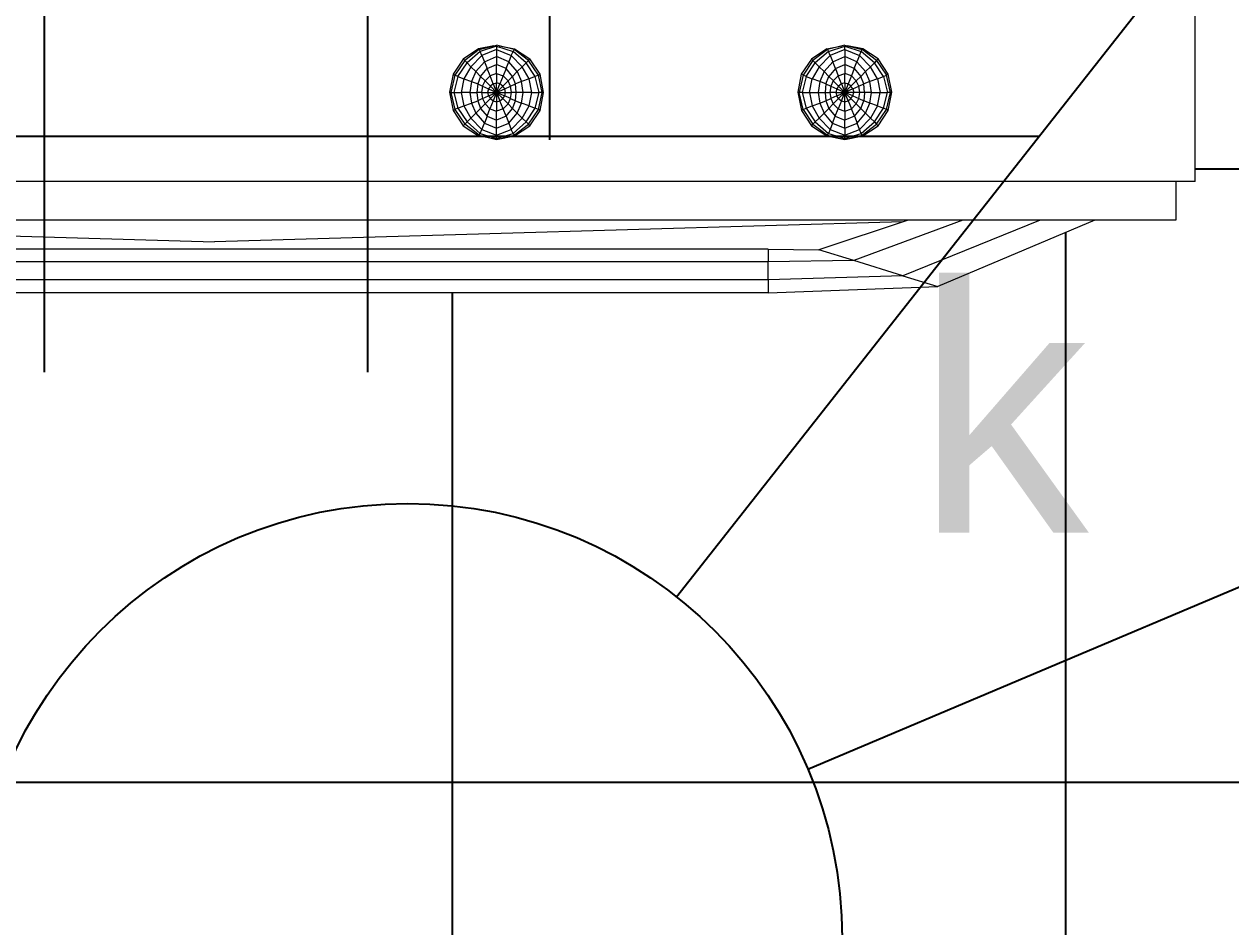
# Model space of a CAD drawing. Header units: metres. Extents: x -182 to 99, y 70 to 117.
# Drawn here: x -4.8726 to -4.4041, y 92.5746 to 92.925 of the extents above; entities that cross this region are included whole.
import ezdxf

# ---------------------------------------------------------------- set-up
doc = ezdxf.new("R2010")
doc.units = ezdxf.units.M
doc.header["$LTSCALE"] = 0.01
doc.layers.add('A-EQPM', color=6, linetype='Continuous', lineweight=9)
doc.layers.add('G-IMPT', color=1, linetype='Continuous', lineweight=9)
for name, color, linetype in [('FIAÇÃO', 10, 'Continuous'), ('Força', 7, 'Continuous'), ('Iluminação', 7, 'Continuous')]:
    doc.layers.add(name, color=color, linetype=linetype)
doc.styles.add('Arial', font='arial.ttf', dxfattribs={"height": 0.29506})
doc.styles.add('Arial_2', font='arial.ttf', dxfattribs={"height": 0.258177})
doc.dimstyles.new('Diagonal', dxfattribs={"dimscale": 0.3048, "dimtxt": 0.258177, "dimasz": 1.025262, "dimexe": 0.984252, "dimexo": 0.615157, "dimgap": 0.04101, "dimtad": 1, "dimrnd": 0.01, "dimzin": 0, "dimdsep": 46, "dimtxsty": 'Arial_2', "dimblk1": 'OBLIQUE', "dimblk2": 'OBLIQUE', "dimsah": 1, "dimcen": 0.09, "dimse1": 1, "dimse2": 1, "dimazin": 0, "dimtfac": 1, "dimtix": 1, "dimtmove": 0, "dimatfit": 3, "dimfxl": 1, "dimtvp": 1, "dimtfill": 1, "dimtolj": 1, "dimtzin": 0, "dimarcsym": 2})
pattern_1 = [(0, (-90.43142, 1e-14), (0, 0.238125), []), (90, (-90.43142, 1e-14), (-0.238125, 0), [])]

# ---------------------------------------------------------------- blocks, each defined once
blk = doc.blocks.new('Range14 - 11ZRNG14_dwg-397001-Nivel 4')
at = {"layer": 'G-IMPT'}
for p, q in [((0.64639, 0.762), (0.57714, 0.762)), ((0.64639, 0.762), (0.64639, 0)), ((0.64639, 0.75444), (0.66132, 0.75444)), ((0.66132, 0.75444), (0.66132, 0.00762)), ((0.66132, 0.723), (0.68711, 0.662)), ((0.66132, 0.70176), (0.68293, 0.64849)), ((0.66132, 0.6717), (0.67702, 0.62938)), ((0.68293, 0.64849), (0.68711, 0.662)), ((0.68952, 0.59616), (0.68711, 0.662)), ((0.66132, 0.65047), (0.67285, 0.61585)), ((0.66199, 0.64847), (0.66983, 0.38115)), ((0.68293, 0.64849), (0.67702, 0.62938)), ((0.68293, 0.64849), (0.68458, 0.59616)), ((0.60475, 0.64279), (0.59881, 0.63883)), ((0.59939, 0.63828), (0.60509, 0.64215)), ((0.61173, 0.64419), (0.60475, 0.64279)), ((0.60475, 0.64279), (0.60509, 0.64215)), ((0.61176, 0.64368), (0.60509, 0.64215)), ((0.60558, 0.64096), (0.60509, 0.64215)), ((0.60558, 0.64096), (0.61176, 0.64249)), ((0.61874, 0.64279), (0.61173, 0.64419)), ((0.61173, 0.64419), (0.61176, 0.64368)), ((0.61844, 0.64215), (0.61176, 0.64368)), ((0.61176, 0.64368), (0.61176, 0.64249)), ((0.61795, 0.64096), (0.61176, 0.64249)), ((0.61176, 0.63968), (0.61176, 0.64249)), ((0.61844, 0.64215), (0.61795, 0.64096)), ((0.61874, 0.64279), (0.61844, 0.64215)), ((0.62411, 0.63828), (0.61844, 0.64215)), ((0.62469, 0.63886), (0.61874, 0.64279)), ((0.59881, 0.63883), (0.59485, 0.63292)), ((0.59939, 0.63828), (0.59515, 0.6327)), ((0.60027, 0.6374), (0.59585, 0.63231)), ((0.59881, 0.63883), (0.59939, 0.63828)), ((0.59939, 0.63828), (0.60027, 0.6374)), ((0.60558, 0.64096), (0.60027, 0.6374)), ((0.60027, 0.6374), (0.6018, 0.6359)), ((0.60646, 0.63859), (0.6018, 0.6359)), ((0.60646, 0.63859), (0.60558, 0.64096)), ((0.60646, 0.63859), (0.61176, 0.63968)), ((0.60646, 0.63859), (0.60753, 0.63566)), ((0.61704, 0.63859), (0.61176, 0.63968)), ((0.61176, 0.63624), (0.61176, 0.63968)), ((0.61704, 0.63859), (0.616, 0.63563)), ((0.61704, 0.63859), (0.61795, 0.64096)), ((0.61704, 0.63859), (0.62173, 0.6359)), ((0.62326, 0.6374), (0.61795, 0.64096)), ((0.62326, 0.6374), (0.62173, 0.6359)), ((0.62326, 0.6374), (0.62411, 0.63828)), ((0.62767, 0.63231), (0.62326, 0.6374)), ((0.62411, 0.63828), (0.62469, 0.63886)), ((0.62835, 0.6327), (0.62411, 0.63828)), ((0.62865, 0.63292), (0.62469, 0.63886)), ((0.59342, 0.62594), (0.59515, 0.6327)), ((0.59485, 0.63292), (0.59367, 0.62695)), ((0.59485, 0.63292), (0.59515, 0.6327)), ((0.59585, 0.63231), (0.59515, 0.6327)), ((0.59741, 0.63158), (0.6018, 0.6359)), ((0.60372, 0.63395), (0.59985, 0.63063)), ((0.60372, 0.63395), (0.6018, 0.6359)), ((0.60753, 0.63566), (0.60372, 0.63395)), ((0.60372, 0.63395), (0.60555, 0.63216)), ((0.6085, 0.63325), (0.60555, 0.63216)), ((0.61176, 0.63624), (0.60753, 0.63566)), ((0.60753, 0.63566), (0.6085, 0.63325)), ((0.61176, 0.63356), (0.6085, 0.63325)), ((0.60942, 0.63139), (0.6085, 0.63325)), ((0.616, 0.63563), (0.61176, 0.63624)), ((0.61176, 0.63624), (0.61176, 0.63356)), ((0.61176, 0.63356), (0.61503, 0.63325)), ((0.61176, 0.63356), (0.61176, 0.63173)), ((0.61411, 0.63139), (0.61503, 0.63325)), ((0.616, 0.63563), (0.61503, 0.63325)), ((0.61798, 0.63216), (0.61503, 0.63325)), ((0.61981, 0.63395), (0.616, 0.63563)), ((0.61798, 0.63216), (0.61981, 0.63395)), ((0.61981, 0.63395), (0.62173, 0.6359)), ((0.62371, 0.63066), (0.61981, 0.63395)), ((0.62615, 0.63161), (0.62173, 0.6359)), ((0.62835, 0.6327), (0.62767, 0.63231)), ((0.62865, 0.63292), (0.62835, 0.6327)), ((0.63011, 0.62594), (0.62835, 0.6327)), ((0.63005, 0.62594), (0.62835, 0.6327)), ((0.63005, 0.62594), (0.62865, 0.63292)), ((0.59381, 0.62594), (0.59585, 0.63231)), ((0.59518, 0.62594), (0.59741, 0.63158)), ((0.59741, 0.63158), (0.59585, 0.63231)), ((0.59741, 0.63158), (0.59985, 0.63063)), ((0.59985, 0.63063), (0.5978, 0.62591)), ((0.60256, 0.62959), (0.59985, 0.63063)), ((0.60256, 0.62959), (0.601, 0.62594)), ((0.60256, 0.62959), (0.60555, 0.63216)), ((0.60256, 0.62959), (0.60539, 0.62847)), ((0.60539, 0.62847), (0.60448, 0.62594)), ((0.60728, 0.63039), (0.60539, 0.62847)), ((0.60539, 0.62847), (0.60847, 0.62725)), ((0.60721, 0.63047), (0.60555, 0.63216)), ((0.60942, 0.63139), (0.60728, 0.63039)), ((0.60728, 0.63039), (0.60936, 0.62831)), ((0.60936, 0.62831), (0.60847, 0.62725)), ((0.61045, 0.62908), (0.60936, 0.62831)), ((0.60936, 0.62831), (0.61176, 0.62594)), ((0.61176, 0.63173), (0.60942, 0.63139)), ((0.61045, 0.62908), (0.60942, 0.63139)), ((0.61045, 0.62908), (0.61176, 0.62938)), ((0.61045, 0.62908), (0.61176, 0.62594)), ((0.61411, 0.63139), (0.61176, 0.63173)), ((0.61176, 0.63173), (0.61176, 0.62938)), ((0.61307, 0.62908), (0.61176, 0.62938)), ((0.61176, 0.62938), (0.61176, 0.62594)), ((0.61307, 0.62908), (0.61176, 0.62594)), ((0.61417, 0.62831), (0.61176, 0.62594)), ((0.61307, 0.62908), (0.61411, 0.63139)), ((0.61417, 0.62831), (0.61307, 0.62908)), ((0.61624, 0.63039), (0.61411, 0.63139)), ((0.61624, 0.63039), (0.61417, 0.62831)), ((0.61506, 0.62725), (0.61417, 0.62831)), ((0.61506, 0.62725), (0.61816, 0.6285)), ((0.61798, 0.63216), (0.61624, 0.63039)), ((0.61624, 0.63039), (0.61816, 0.6285)), ((0.621, 0.62963), (0.61798, 0.63216)), ((0.621, 0.62963), (0.61816, 0.6285)), ((0.61905, 0.62594), (0.61816, 0.6285)), ((0.621, 0.62963), (0.62371, 0.63066)), ((0.621, 0.62963), (0.62252, 0.62594)), ((0.62615, 0.63161), (0.62371, 0.63066)), ((0.62572, 0.62591), (0.62371, 0.63066)), ((0.62767, 0.63231), (0.62615, 0.63161)), ((0.62835, 0.62594), (0.62615, 0.63161)), ((0.62972, 0.62594), (0.62767, 0.63231)), ((0.67702, 0.62938), (0.67285, 0.61585)), ((0.67702, 0.62938), (0.6776, 0.59616)), ((0.59342, 0.62594), (0.59515, 0.61914)), ((0.59342, 0.62594), (0.59381, 0.62594)), ((0.59485, 0.61893), (0.59368, 0.62492)), ((0.59518, 0.62594), (0.59381, 0.62594)), ((0.59585, 0.61954), (0.59381, 0.62594)), ((0.59518, 0.62594), (0.59741, 0.62027)), ((0.59518, 0.62594), (0.5978, 0.62591)), ((0.5978, 0.62591), (0.601, 0.62594)), ((0.59985, 0.62121), (0.5978, 0.62591)), ((0.60256, 0.62225), (0.601, 0.62594)), ((0.601, 0.62594), (0.60448, 0.62594)), ((0.60256, 0.62225), (0.60539, 0.62338)), ((0.60811, 0.62594), (0.60448, 0.62594)), ((0.60539, 0.62338), (0.60448, 0.62594)), ((0.60847, 0.6246), (0.60539, 0.62338)), ((0.60539, 0.62338), (0.60728, 0.62146)), ((0.60936, 0.62353), (0.60728, 0.62146)), ((0.60811, 0.62594), (0.60847, 0.62725)), ((0.60811, 0.62594), (0.60847, 0.6246)), ((0.60811, 0.62594), (0.61176, 0.62594)), ((0.60847, 0.62725), (0.61176, 0.62594)), ((0.60847, 0.6246), (0.61176, 0.62594)), ((0.60847, 0.6246), (0.60936, 0.62353)), ((0.60936, 0.62353), (0.61176, 0.62594)), ((0.60936, 0.62353), (0.61045, 0.62277)), ((0.61045, 0.62277), (0.61176, 0.62594)), ((0.61506, 0.62725), (0.61176, 0.62594)), ((0.61176, 0.62246), (0.61176, 0.62594)), ((0.61417, 0.62353), (0.61176, 0.62594)), ((0.61307, 0.62277), (0.61176, 0.62594)), ((0.61506, 0.6246), (0.61176, 0.62594)), ((0.61542, 0.62594), (0.61176, 0.62594)), ((0.61417, 0.62353), (0.61307, 0.62277)), ((0.61417, 0.62353), (0.61506, 0.6246)), ((0.61417, 0.62353), (0.61624, 0.62146)), ((0.61542, 0.62594), (0.61506, 0.62725)), ((0.61506, 0.6246), (0.61542, 0.62594)), ((0.61506, 0.6246), (0.61816, 0.62335)), ((0.61905, 0.62594), (0.61542, 0.62594)), ((0.61624, 0.62146), (0.61816, 0.62335)), ((0.61816, 0.62335), (0.61905, 0.62594)), ((0.621, 0.62222), (0.61816, 0.62335)), ((0.61905, 0.62594), (0.62252, 0.62594)), ((0.621, 0.62222), (0.62252, 0.62594)), ((0.62572, 0.62591), (0.62252, 0.62594)), ((0.62371, 0.62118), (0.62572, 0.62591)), ((0.62572, 0.62591), (0.62835, 0.62594)), ((0.62615, 0.62024), (0.62835, 0.62594)), ((0.62767, 0.61954), (0.62972, 0.62594)), ((0.62972, 0.62594), (0.62835, 0.62594)), ((0.62838, 0.61917), (0.63011, 0.62594)), ((0.62838, 0.61917), (0.63005, 0.62594)), ((0.62865, 0.61896), (0.63005, 0.62594)), ((0.62972, 0.62594), (0.63011, 0.62594)), ((0.63011, 0.62594), (0.63005, 0.62594)), ((0.59515, 0.61914), (0.59485, 0.61893)), ((0.59485, 0.61893), (0.59884, 0.61298)), ((0.59515, 0.61914), (0.59585, 0.61954)), ((0.59515, 0.61914), (0.59942, 0.61356)), ((0.59741, 0.62027), (0.59585, 0.61954)), ((0.59585, 0.61954), (0.60027, 0.61445)), ((0.59741, 0.62027), (0.59985, 0.62121)), ((0.59741, 0.62027), (0.6018, 0.61594)), ((0.60256, 0.62225), (0.59985, 0.62121)), ((0.60372, 0.61789), (0.59985, 0.62121)), ((0.60256, 0.62225), (0.60555, 0.61969)), ((0.60372, 0.61789), (0.60555, 0.61969)), ((0.60721, 0.62138), (0.60555, 0.61969)), ((0.6085, 0.61859), (0.60555, 0.61969)), ((0.60728, 0.62146), (0.60942, 0.62045)), ((0.6085, 0.61859), (0.60753, 0.61618)), ((0.6085, 0.61859), (0.60942, 0.62045)), ((0.6085, 0.61859), (0.61176, 0.61829)), ((0.60942, 0.62045), (0.61045, 0.62277)), ((0.60942, 0.62045), (0.61176, 0.62012)), ((0.61045, 0.62277), (0.61176, 0.62246)), ((0.61176, 0.62246), (0.61307, 0.62277)), ((0.61176, 0.62246), (0.61176, 0.62012)), ((0.61176, 0.62012), (0.61411, 0.62045)), ((0.61176, 0.61829), (0.61176, 0.62012)), ((0.61176, 0.61829), (0.61503, 0.61859)), ((0.61307, 0.62277), (0.61411, 0.62045)), ((0.61411, 0.62045), (0.61624, 0.62146)), ((0.61503, 0.61859), (0.61411, 0.62045)), ((0.61503, 0.61859), (0.61798, 0.61969)), ((0.616, 0.61621), (0.61503, 0.61859)), ((0.61798, 0.61969), (0.61624, 0.62146)), ((0.61798, 0.61969), (0.621, 0.62222)), ((0.61981, 0.61789), (0.61798, 0.61969)), ((0.62371, 0.62118), (0.61981, 0.61789)), ((0.62371, 0.62118), (0.621, 0.62222)), ((0.62173, 0.61594), (0.62615, 0.62024)), ((0.62326, 0.61445), (0.62767, 0.61954)), ((0.62371, 0.62118), (0.62615, 0.62024)), ((0.62414, 0.61356), (0.62838, 0.61917)), ((0.62472, 0.61301), (0.62865, 0.61896)), ((0.62615, 0.62024), (0.62767, 0.61954)), ((0.62838, 0.61917), (0.62767, 0.61954)), ((0.62838, 0.61917), (0.62865, 0.61896)), ((0.59942, 0.61356), (0.60027, 0.61445)), ((0.60027, 0.61445), (0.6018, 0.61594)), ((0.60558, 0.61088), (0.60027, 0.61445)), ((0.60372, 0.61789), (0.6018, 0.61594)), ((0.6018, 0.61594), (0.60646, 0.61326)), ((0.60372, 0.61789), (0.60753, 0.61618)), ((0.60753, 0.61618), (0.60646, 0.61326)), ((0.60753, 0.61618), (0.61176, 0.6156)), ((0.61176, 0.6156), (0.61176, 0.61829)), ((0.61176, 0.6156), (0.616, 0.61621)), ((0.61176, 0.61216), (0.61176, 0.6156)), ((0.616, 0.61621), (0.61981, 0.61789)), ((0.61704, 0.61326), (0.616, 0.61621)), ((0.61704, 0.61326), (0.62173, 0.61594)), ((0.61795, 0.61088), (0.62326, 0.61445)), ((0.62173, 0.61594), (0.61981, 0.61789)), ((0.62173, 0.61594), (0.62326, 0.61445)), ((0.62414, 0.61356), (0.62326, 0.61445)), ((0.67269, 0.59616), (0.67285, 0.61585)), ((0.59942, 0.61356), (0.59884, 0.61298)), ((0.59884, 0.61298), (0.60475, 0.60902)), ((0.59942, 0.61356), (0.60509, 0.60969)), ((0.60509, 0.60969), (0.60475, 0.60902)), ((0.60558, 0.61088), (0.60509, 0.60969)), ((0.60509, 0.60969), (0.61176, 0.60817)), ((0.60558, 0.61088), (0.60646, 0.61326)), ((0.60558, 0.61088), (0.61176, 0.60936)), ((0.61176, 0.61216), (0.60646, 0.61326)), ((0.61176, 0.61216), (0.61704, 0.61326)), ((0.61176, 0.60936), (0.61176, 0.61216)), ((0.61176, 0.60936), (0.61795, 0.61088)), ((0.61844, 0.60969), (0.61176, 0.60817)), ((0.61176, 0.60936), (0.61176, 0.60817)), ((0.61795, 0.61088), (0.61704, 0.61326)), ((0.61844, 0.60969), (0.61795, 0.61088)), ((0.61844, 0.60969), (0.62414, 0.61356)), ((0.61844, 0.60969), (0.61874, 0.60905)), ((0.61874, 0.60905), (0.62472, 0.61301)), ((0.62472, 0.61301), (0.62414, 0.61356)), ((0.60475, 0.60902), (0.61173, 0.60762)), ((0.61173, 0.60762), (0.61874, 0.60905)), ((0.61173, 0.60762), (0.61176, 0.60817)), ((0.67269, 0.59616), (0.67269, 0.16584)), ((0.67269, 0.59616), (0.6776, 0.59616)), ((0.68458, 0.59616), (0.6776, 0.59616)), ((0.6776, 0.59616), (0.6776, 0.16584)), ((0.68458, 0.59616), (0.68952, 0.59616)), ((0.68458, 0.59616), (0.68458, 0.16584)), ((0.68952, 0.59616), (0.68952, 0.16584)), ((0.60475, 0.50758), (0.59881, 0.50362)), ((0.60509, 0.50694), (0.59939, 0.50307)), ((0.61176, 0.50899), (0.60475, 0.50758)), ((0.60509, 0.50694), (0.60475, 0.50758)), ((0.61176, 0.50847), (0.60509, 0.50694)), ((0.60509, 0.50694), (0.60558, 0.50575)), ((0.61176, 0.50728), (0.60558, 0.50575)), ((0.61874, 0.50758), (0.61176, 0.50899)), ((0.61176, 0.50847), (0.61176, 0.50899)), ((0.61844, 0.50694), (0.61176, 0.50847)), ((0.61176, 0.50847), (0.61176, 0.50728)), ((0.61795, 0.50575), (0.61176, 0.50728)), ((0.61176, 0.50447), (0.61176, 0.50728)), ((0.61844, 0.50694), (0.61795, 0.50575)), ((0.61874, 0.50758), (0.61844, 0.50694)), ((0.62411, 0.50307), (0.61844, 0.50694)), ((0.62469, 0.50365), (0.61874, 0.50758)), ((0.59485, 0.49771), (0.59881, 0.50362)), ((0.59939, 0.50307), (0.59515, 0.49749)), ((0.60027, 0.50219), (0.59585, 0.4971)), ((0.59939, 0.50307), (0.59881, 0.50362)), ((0.59939, 0.50307), (0.60027, 0.50219)), ((0.60558, 0.50575), (0.60027, 0.50219)), ((0.60027, 0.50219), (0.6018, 0.50069)), ((0.60646, 0.50338), (0.6018, 0.50069)), ((0.60558, 0.50575), (0.60646, 0.50338)), ((0.61176, 0.50447), (0.60646, 0.50338)), ((0.60646, 0.50338), (0.60753, 0.50045)), ((0.61704, 0.50338), (0.61176, 0.50447)), ((0.61176, 0.50447), (0.61176, 0.50103)), ((0.61704, 0.50338), (0.616, 0.50042)), ((0.61704, 0.50338), (0.61795, 0.50575)), ((0.62173, 0.50069), (0.61704, 0.50338)), ((0.62326, 0.50219), (0.61795, 0.50575)), ((0.62173, 0.50069), (0.62326, 0.50219)), ((0.62411, 0.50307), (0.62326, 0.50219)), ((0.62767, 0.4971), (0.62326, 0.50219)), ((0.62469, 0.50365), (0.62411, 0.50307)), ((0.62835, 0.49749), (0.62411, 0.50307)), ((0.62865, 0.49771), (0.62469, 0.50365)), ((0.59515, 0.49749), (0.59342, 0.49073)), ((0.59367, 0.49174), (0.59485, 0.49771)), ((0.59381, 0.49073), (0.59585, 0.4971)), ((0.59515, 0.49749), (0.59485, 0.49771)), ((0.59515, 0.49749), (0.59585, 0.4971)), ((0.59741, 0.49637), (0.59585, 0.4971)), ((0.6018, 0.50069), (0.59741, 0.49637)), ((0.60372, 0.49874), (0.59985, 0.49542)), ((0.60372, 0.49874), (0.6018, 0.50069)), ((0.60555, 0.49695), (0.60256, 0.49439)), ((0.60372, 0.49874), (0.60753, 0.50045)), ((0.60372, 0.49874), (0.60555, 0.49695)), ((0.6085, 0.49804), (0.60555, 0.49695)), ((0.60555, 0.49695), (0.60728, 0.49518)), ((0.61176, 0.50103), (0.60753, 0.50045)), ((0.60753, 0.50045), (0.6085, 0.49804)), ((0.61176, 0.49835), (0.6085, 0.49804)), ((0.60942, 0.49618), (0.6085, 0.49804)), ((0.616, 0.50042), (0.61176, 0.50103)), ((0.61176, 0.50103), (0.61176, 0.49835)), ((0.61503, 0.49804), (0.61176, 0.49835)), ((0.61176, 0.49835), (0.61176, 0.49652)), ((0.61411, 0.49618), (0.61503, 0.49804)), ((0.61503, 0.49804), (0.616, 0.50042)), ((0.61798, 0.49695), (0.61503, 0.49804)), ((0.61981, 0.49874), (0.616, 0.50042)), ((0.61798, 0.49695), (0.61624, 0.49518)), ((0.61798, 0.49695), (0.61981, 0.49874)), ((0.621, 0.49442), (0.61798, 0.49695)), ((0.62173, 0.50069), (0.61981, 0.49874)), ((0.62371, 0.49545), (0.61981, 0.49874)), ((0.62615, 0.4964), (0.62173, 0.50069)), ((0.62767, 0.4971), (0.62615, 0.4964)), ((0.62767, 0.4971), (0.62835, 0.49749)), ((0.62972, 0.49073), (0.62767, 0.4971)), ((0.62865, 0.49771), (0.62835, 0.49749)), ((0.63005, 0.49073), (0.62835, 0.49749)), ((0.63011, 0.49073), (0.62835, 0.49749)), ((0.63005, 0.49073), (0.62865, 0.49771)), ((0.59518, 0.4907), (0.59741, 0.49637)), ((0.59741, 0.49637), (0.59985, 0.49542)), ((0.59985, 0.49542), (0.5978, 0.4907)), ((0.60256, 0.49439), (0.59985, 0.49542)), ((0.60256, 0.49439), (0.601, 0.49073)), ((0.60256, 0.49439), (0.60539, 0.49326)), ((0.60448, 0.49073), (0.60539, 0.49326)), ((0.60728, 0.49518), (0.60539, 0.49326)), ((0.60539, 0.49326), (0.60847, 0.49204)), ((0.60942, 0.49618), (0.60728, 0.49518)), ((0.60936, 0.49311), (0.60728, 0.49518)), ((0.60847, 0.49204), (0.60811, 0.49073)), ((0.60936, 0.49311), (0.60847, 0.49204)), ((0.61176, 0.4907), (0.60847, 0.49204)), ((0.61045, 0.49387), (0.60936, 0.49311)), ((0.61176, 0.4907), (0.60936, 0.49311)), ((0.61176, 0.49652), (0.60942, 0.49618)), ((0.61045, 0.49387), (0.60942, 0.49618)), ((0.61176, 0.49417), (0.61045, 0.49387)), ((0.61176, 0.4907), (0.61045, 0.49387)), ((0.61411, 0.49618), (0.61176, 0.49652)), ((0.61176, 0.49417), (0.61176, 0.49652)), ((0.61176, 0.4907), (0.61176, 0.49417)), ((0.61307, 0.49387), (0.61176, 0.49417)), ((0.61176, 0.4907), (0.61307, 0.49387)), ((0.61176, 0.4907), (0.61417, 0.49311)), ((0.61176, 0.4907), (0.61506, 0.49204)), ((0.61411, 0.49618), (0.61307, 0.49387)), ((0.61417, 0.49311), (0.61307, 0.49387)), ((0.61624, 0.49518), (0.61411, 0.49618)), ((0.61417, 0.49311), (0.61624, 0.49518)), ((0.61506, 0.49204), (0.61417, 0.49311)), ((0.61816, 0.49329), (0.61506, 0.49204)), ((0.61542, 0.49073), (0.61506, 0.49204)), ((0.61816, 0.49329), (0.61624, 0.49518)), ((0.621, 0.49442), (0.61816, 0.49329)), ((0.61816, 0.49329), (0.61905, 0.49073)), ((0.621, 0.49442), (0.62371, 0.49545)), ((0.621, 0.49442), (0.62252, 0.49073)), ((0.62371, 0.49545), (0.62615, 0.4964)), ((0.62572, 0.4907), (0.62371, 0.49545)), ((0.62835, 0.4907), (0.62615, 0.4964)), ((0.59515, 0.48393), (0.59342, 0.49073)), ((0.59381, 0.49073), (0.59342, 0.49073)), ((0.59368, 0.48971), (0.59485, 0.48372)), ((0.59381, 0.49073), (0.59518, 0.4907)), ((0.59381, 0.49073), (0.59585, 0.48433)), ((0.59518, 0.4907), (0.59741, 0.48506)), ((0.59518, 0.4907), (0.5978, 0.4907)), ((0.5978, 0.4907), (0.601, 0.49073)), ((0.59985, 0.486), (0.5978, 0.4907)), ((0.60448, 0.49073), (0.601, 0.49073)), ((0.60256, 0.48704), (0.601, 0.49073)), ((0.60539, 0.48817), (0.60256, 0.48704)), ((0.60448, 0.49073), (0.60539, 0.48817)), ((0.60448, 0.49073), (0.60811, 0.49073)), ((0.60847, 0.48939), (0.60539, 0.48817)), ((0.60539, 0.48817), (0.60728, 0.48625)), ((0.60936, 0.48832), (0.60728, 0.48625)), ((0.60847, 0.48939), (0.60811, 0.49073)), ((0.61176, 0.4907), (0.60811, 0.49073)), ((0.60847, 0.48939), (0.61176, 0.4907)), ((0.60847, 0.48939), (0.60936, 0.48832)), ((0.60936, 0.48832), (0.61176, 0.4907)), ((0.60936, 0.48832), (0.61045, 0.48756)), ((0.60942, 0.48524), (0.61045, 0.48756)), ((0.61045, 0.48756), (0.61176, 0.4907)), ((0.61045, 0.48756), (0.61176, 0.48725)), ((0.61176, 0.4907), (0.61542, 0.49073)), ((0.61176, 0.48725), (0.61176, 0.4907)), ((0.61307, 0.48756), (0.61176, 0.4907)), ((0.61176, 0.4907), (0.61417, 0.48832)), ((0.61176, 0.4907), (0.61506, 0.48939)), ((0.61176, 0.48725), (0.61307, 0.48756)), ((0.61176, 0.48491), (0.61176, 0.48725)), ((0.61307, 0.48756), (0.61417, 0.48832)), ((0.61411, 0.48524), (0.61307, 0.48756)), ((0.61417, 0.48832), (0.61506, 0.48939)), ((0.61417, 0.48832), (0.61624, 0.48625)), ((0.61506, 0.48939), (0.61542, 0.49073)), ((0.61506, 0.48939), (0.61816, 0.48814)), ((0.61542, 0.49073), (0.61905, 0.49073)), ((0.61624, 0.48625), (0.61816, 0.48814)), ((0.61816, 0.48814), (0.61905, 0.49073)), ((0.621, 0.48701), (0.61816, 0.48814)), ((0.62252, 0.49073), (0.61905, 0.49073)), ((0.621, 0.48701), (0.62252, 0.49073)), ((0.62572, 0.4907), (0.62252, 0.49073)), ((0.62371, 0.48597), (0.62572, 0.4907)), ((0.62835, 0.4907), (0.62572, 0.4907)), ((0.62615, 0.48503), (0.62835, 0.4907)), ((0.62767, 0.48433), (0.62972, 0.49073)), ((0.62972, 0.49073), (0.62835, 0.4907)), ((0.62838, 0.48396), (0.63005, 0.49073)), ((0.62838, 0.48396), (0.63011, 0.49073)), ((0.63005, 0.49073), (0.62865, 0.48375)), ((0.62972, 0.49073), (0.63011, 0.49073)), ((0.63005, 0.49073), (0.63011, 0.49073)), ((0.59485, 0.48372), (0.59515, 0.48393)), ((0.59485, 0.48372), (0.59884, 0.47777)), ((0.59515, 0.48393), (0.59585, 0.48433)), ((0.59515, 0.48393), (0.59942, 0.47835)), ((0.59741, 0.48506), (0.59585, 0.48433)), ((0.59585, 0.48433), (0.60027, 0.47924)), ((0.59741, 0.48506), (0.59985, 0.486)), ((0.59741, 0.48506), (0.6018, 0.48073)), ((0.59985, 0.486), (0.60256, 0.48704)), ((0.59985, 0.486), (0.60372, 0.48268)), ((0.6018, 0.48073), (0.60372, 0.48268)), ((0.60555, 0.48448), (0.60256, 0.48704)), ((0.60372, 0.48268), (0.60555, 0.48448)), ((0.60372, 0.48268), (0.60753, 0.48097)), ((0.60555, 0.48448), (0.60728, 0.48625)), ((0.60555, 0.48448), (0.6085, 0.48338)), ((0.60942, 0.48524), (0.60728, 0.48625)), ((0.60753, 0.48097), (0.6085, 0.48338)), ((0.6085, 0.48338), (0.60942, 0.48524)), ((0.6085, 0.48338), (0.61176, 0.48308)), ((0.60942, 0.48524), (0.61176, 0.48491)), ((0.61176, 0.48491), (0.61411, 0.48524)), ((0.61176, 0.48491), (0.61176, 0.48308)), ((0.61176, 0.48308), (0.61503, 0.48338)), ((0.61176, 0.4804), (0.61176, 0.48308)), ((0.61411, 0.48524), (0.61624, 0.48625)), ((0.61411, 0.48524), (0.61503, 0.48338)), ((0.61503, 0.48338), (0.61798, 0.48448)), ((0.616, 0.481), (0.61503, 0.48338)), ((0.616, 0.481), (0.61981, 0.48268)), ((0.61798, 0.48448), (0.61624, 0.48625)), ((0.61798, 0.48448), (0.621, 0.48701)), ((0.61798, 0.48448), (0.61981, 0.48268)), ((0.61981, 0.48268), (0.62371, 0.48597)), ((0.62173, 0.48073), (0.61981, 0.48268)), ((0.621, 0.48701), (0.62371, 0.48597)), ((0.62173, 0.48073), (0.62615, 0.48503)), ((0.62326, 0.47924), (0.62767, 0.48433)), ((0.62615, 0.48503), (0.62371, 0.48597)), ((0.62838, 0.48396), (0.62414, 0.47835)), ((0.62472, 0.4778), (0.62865, 0.48375)), ((0.62767, 0.48433), (0.62615, 0.48503)), ((0.62838, 0.48396), (0.62767, 0.48433)), ((0.62838, 0.48396), (0.62865, 0.48375)), ((0.59942, 0.47835), (0.59884, 0.47777)), ((0.59942, 0.47835), (0.60027, 0.47924)), ((0.59942, 0.47835), (0.60509, 0.47448)), ((0.6018, 0.48073), (0.60027, 0.47924)), ((0.60558, 0.47567), (0.60027, 0.47924)), ((0.6018, 0.48073), (0.60646, 0.47805)), ((0.60558, 0.47567), (0.60646, 0.47805)), ((0.60646, 0.47805), (0.60753, 0.48097)), ((0.60646, 0.47805), (0.61176, 0.47695)), ((0.60753, 0.48097), (0.61176, 0.4804)), ((0.61176, 0.4804), (0.616, 0.481)), ((0.61176, 0.4804), (0.61176, 0.47695)), ((0.61176, 0.47695), (0.61704, 0.47805)), ((0.61704, 0.47805), (0.616, 0.481)), ((0.61704, 0.47805), (0.62173, 0.48073)), ((0.61795, 0.47567), (0.61704, 0.47805)), ((0.61795, 0.47567), (0.62326, 0.47924)), ((0.61844, 0.47448), (0.62414, 0.47835)), ((0.62326, 0.47924), (0.62173, 0.48073)), ((0.62326, 0.47924), (0.62414, 0.47835)), ((0.62414, 0.47835), (0.62472, 0.4778)), ((0.59884, 0.47777), (0.60475, 0.47381)), ((0.60475, 0.47381), (0.60509, 0.47448)), ((0.60475, 0.47381), (0.61173, 0.47244)), ((0.60558, 0.47567), (0.60509, 0.47448)), ((0.60509, 0.47448), (0.61176, 0.47296)), ((0.60558, 0.47567), (0.61176, 0.47415)), ((0.61173, 0.47244), (0.61874, 0.47384)), ((0.61176, 0.47415), (0.61176, 0.47695)), ((0.61176, 0.47415), (0.61795, 0.47567)), ((0.61176, 0.47296), (0.61844, 0.47448)), ((0.61176, 0.47296), (0.61176, 0.47415)), ((0.61795, 0.47567), (0.61844, 0.47448)), ((0.61874, 0.47384), (0.61844, 0.47448)), ((0.61874, 0.47384), (0.62472, 0.4778)), ((0.61176, 0.47296), (0.61173, 0.47244)), ((0.66198, 0.1135), (0.66983, 0.38115))]:
    blk.add_line(p, q, dxfattribs=at)
blk = doc.blocks.new('Range14 - Range14-397382-Nivel 4')
blk.add_blockref('Range14 - 11ZRNG14_dwg-397001-Nivel 4', (0, 0))
blk = doc.blocks.new('_Oblique')
at = {"color": 0, "linetype": 'ByBlock', "lineweight": -2}
blk.add_line((-0.5, -0.5), (0.5, 0.5), dxfattribs=at)
blk = doc.blocks.new('*D571')
at = {"color": 0, "lineweight": -2, "transparency": 16777216}
blk.add_line((-11.78389, 111.62996), (-11.78389, 81.2458), dxfattribs=at)
at = {"layer": 'Defpoints', "color": 0, "transparency": 16777216}
for p in [(-4.48286, 111.62996), (-11.78389, 81.2458), (-4.47286, 81.2458)]:
    blk.add_point(p, dxfattribs=at)
at = {"color": 0, "lineweight": -2, "transparency": 16777216, "xscale": 0.3124999999999999, "yscale": 0.3124999999999999, "zscale": 0.3124999999999999}
for p, rotation in [((-11.78389, 111.62996), 90), ((-11.78389, 81.2458), 270)]:
    blk.add_blockref('_Oblique', p, dxfattribs=dict(at, rotation=rotation))
at = {"color": 0, "transparency": 16777216, "insert": (-11.92829, 96.43788), "char_height": 0.258177, "attachment_point": 5, "rotation": 90, "style": 'Arial_2', "bg_fill": 3, "box_fill_scale": 1.1, "bg_fill_color": 256, "bg_fill_true_color": 13158600, "bg_fill_transparency": 0}
blk.add_mtext('\\A1;30.38', dxfattribs=at)
blk = doc.blocks.new('F-N-T')
at = {"layer": 'FIAÇÃO', "color": 1}
blk.add_line((2561.974, 1284.079), (2561.974, 1304.901), dxfattribs=at)
at = {"layer": 'FIAÇÃO', "color": 3}
blk.add_line((2584.307, 1294.335), (2584.307, 1304.746), dxfattribs=at)
at = {"layer": 'FIAÇÃO', "color": 5}
blk.add_lwpolyline([(2576.262, 1284.079), (2576.262, 1304.901), (2569.322, 1304.901)], dxfattribs=at)
at = {"layer": 'FIAÇÃO', "color": 3}
blk.add_lwpolyline([(2578.754, 1304.746), (2584.307, 1304.746), (2589.86, 1304.746)], dxfattribs=at)

msp = doc.modelspace()

# ---------------------------------------------------------------- hatches: boundary and pattern name
at = {"transparency": 33554687}
h = msp.add_hatch(dxfattribs=at)
h.set_pattern_fill('NET', color=251, scale=0.075)
h.set_pattern_definition(pattern_1)
h.paths.add_polyline_path([(-3.71609, 92.90436), (-4.39026, 92.90436), (-4.39026, 93.51031), (-4.41786, 93.51031), (-4.41786, 93.4574), (-4.41786, 93.43094), (-4.41786, 92.93317), (-4.41786, 92.84898), (-4.45685, 92.84898), (-4.51786, 92.8232), (-4.5837, 92.82079), (-5.01402, 92.82079), (-5.07985, 92.8232), (-5.14086, 92.84898), (-5.17224, 92.84898), (-5.17986, 92.86392), (-5.17986, 92.93317), (-5.17986, 93.43094), (-5.17986, 93.4574), (-5.17986, 93.51031), (-5.21736, 93.51031), (-5.21736, 93.49126), (-5.21736, 92.88531), (-6.68389, 92.88531), (-6.68389, 92.05625), (-6.68389, 92.00625), (-6.68389, 91.89595), (-3.77286, 91.89595), (-3.77286, 91.19595), (-3.71609, 91.19595)])
h.paths.add_polyline_path([(-5.11325, 91.81122), (-3.68263, 91.81122), (-3.68263, 92.41925), (-5.11325, 92.41925)], flags=9)
h = msp.add_hatch(dxfattribs=at)
h.set_pattern_fill('NET', color=251, scale=0.075)
h.set_pattern_definition(pattern_1)
h.paths.add_polyline_path([(-2.76357, 93.51031), (-2.82546, 93.51031), (-2.82546, 92.82651), (-2.82546, 92.75031, -0.096274), (-2.88733, 92.43194), (-3.67546, 92.75031), (-3.67546, 92.82333), (-3.67546, 92.82651), (-3.67546, 93.51031), (-3.70871, 93.51031), (-3.70871, 92.90436), (-3.70946, 91.19595), (-2.76357, 91.19595)])
h.paths.add_polyline_path([(-5.11325, 91.81122), (-3.68263, 91.81122), (-3.68263, 92.41925), (-5.11325, 92.41925)], flags=9)

# ---------------------------------------------------------------- block references
at = {"layer": 'A-EQPM', "rotation": 269.9999999999997}
msp.add_blockref('Range14 - Range14-397382-Nivel 4', (-5.17986, 93.51031), dxfattribs=at)

# ---------------------------------------------------------------- next in the draw order: dimensions: what is measured, and where the dimension line sits
at = {"color": 1}
dim = msp.add_linear_dim(base=(-11.78389, 81.2458), p1=(-4.48286, 111.62996), p2=(-4.47286, 81.2458), angle=90, dimstyle='Diagonal', override={"dimpost": '<>'}, dxfattribs=at)
dim.commit()
dim.dimension.update_dxf_attribs({"geometry": '*D571', "text_midpoint": (-11.92829, 96.43788)})

# ---------------------------------------------------------------- next in the draw order: linework, layer by layer
at = {"layer": 'Força', "color": 0, "ltscale": 0.5}
for p, q in [((-4.6193, 92.70278), (-4.23341, 93.19268)), ((-4.56827, 92.63589), (-3.25046, 93.19268)), ((-4.47857, 92.88145), (-4.97857, 92.88145))]:
    msp.add_line(p, q, dxfattribs=at)
at = {"layer": 'Iluminação'}
msp.add_circle((-4.72373, 92.57021), 0.16876, dxfattribs=at)

# ---------------------------------------------------------------- next in the draw order: block references
at = {"layer": 'FIAÇÃO', "lineweight": 20, "xscale": 0.008784106945095342, "yscale": 0.008784106945095342, "zscale": 0.008784106945095342}
msp.add_blockref('F-N-T', (-27.36927, 81.51051), dxfattribs=at)

# ---------------------------------------------------------------- next in the draw order: texts
at = {"layer": 'Iluminação', "lineweight": 20, "style": 'Arial'}
msp.add_text('k', height=0.09589, dxfattribs=at).set_placement((-4.52634, 92.72762))

doc.saveas('drawing.dxf')
